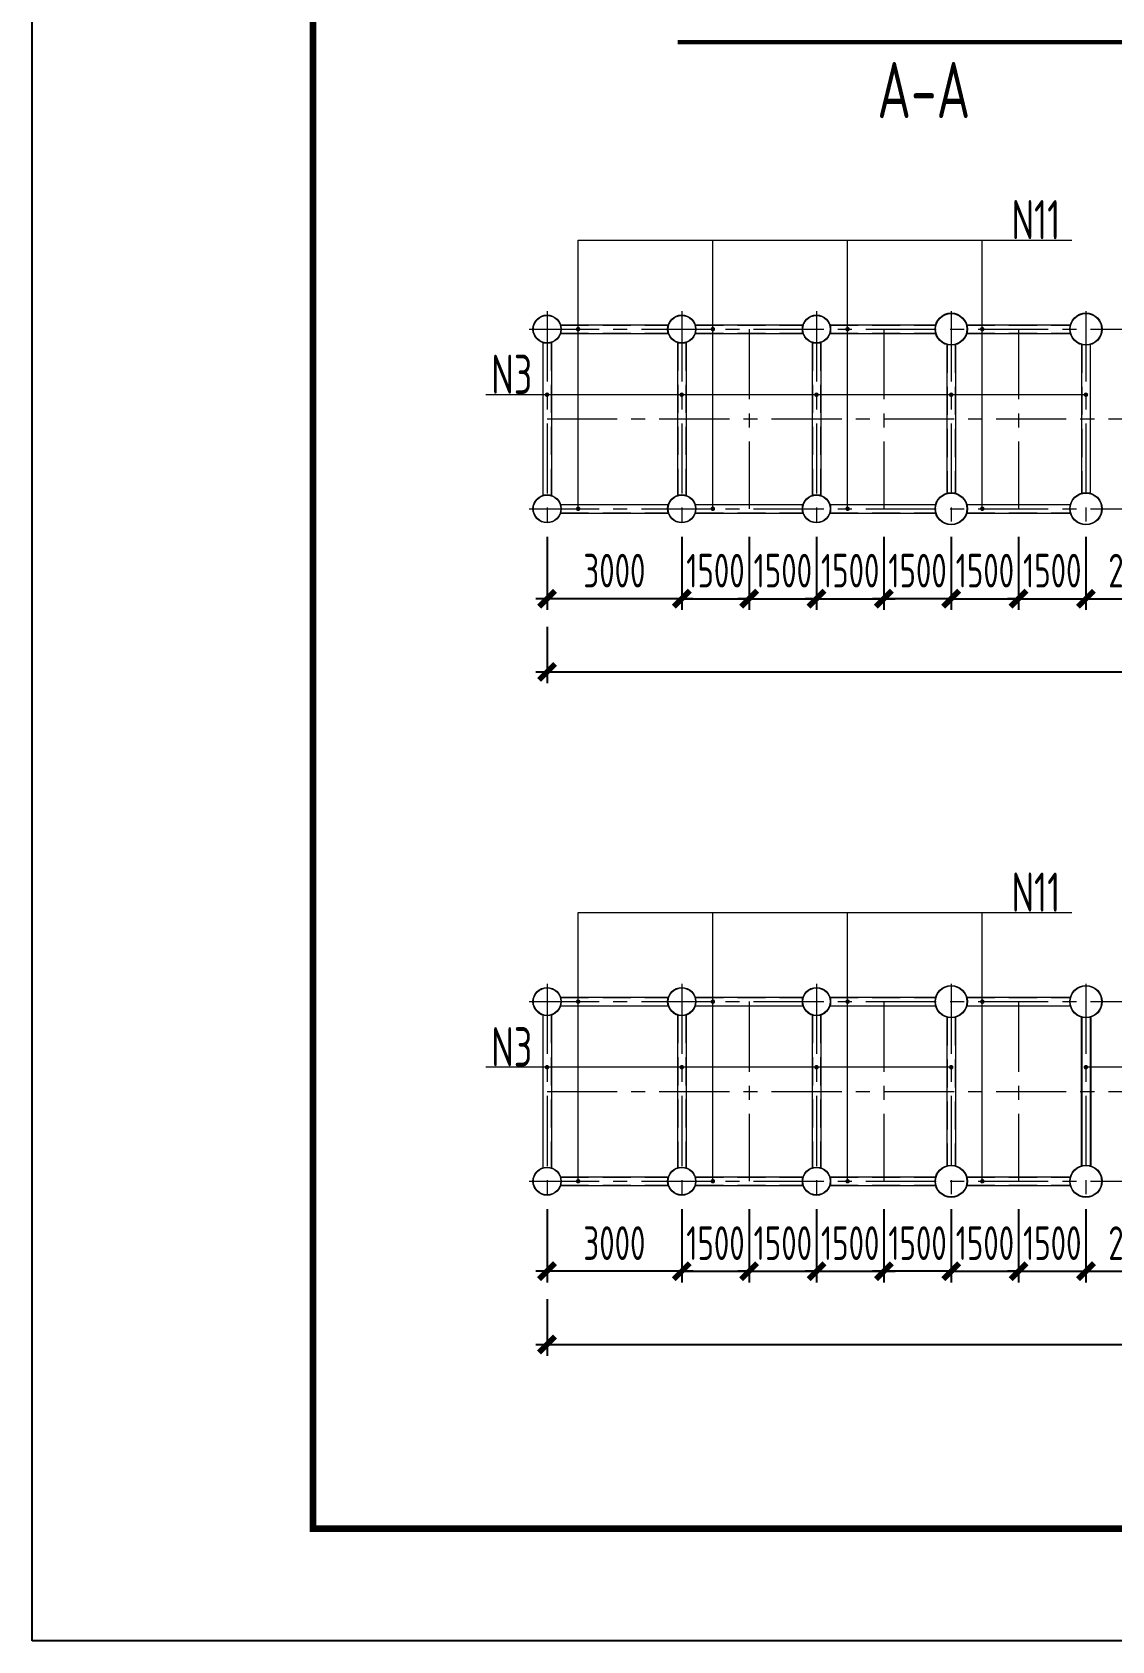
# Model space of a CAD drawing. Extents: x -2876908 to 633791, y -1383861 to 872234.
# Drawn here: x -842582 to -794498, y -1081386 to -1009729 of the extents above; entities that cross this region are included whole.
import ezdxf
from ezdxf.enums import TextEntityAlignment as Align

# ---------------------------------------------------------------- set-up
doc = ezdxf.new("R2010")
doc.units = 0
doc.header["$LTSCALE"] = 5
doc.header["$MEASUREMENT"] = 0
doc.linetypes.add('CENTER', pattern=[2, 1.25, -0.25, 0.25, -0.25])
doc.linetypes.add('DASHED', pattern=[0.75, 0.5, -0.25])
doc.layers.get('0').update_dxf_attribs({"linetype": 'CONTINUOUS', "lineweight": 25})
doc.layers.get('DEFPOINTS').update_dxf_attribs({"color": 35, "linetype": 'CONTINUOUS', "lineweight": 13})
for name, color, linetype, lineweight in [('1粗实线', 1, 'CONTINUOUS', 30), ('3中心线', 6, 'CENTER', 18), ('4虚线', 2, 'DASHED', 18), ('5标注', 3, 'CONTINUOUS', 15), ('6文本', 7, 'CONTINUOUS', 15), ('8轮廓线', 4, 'CONTINUOUS', 15), ('DIM', 3, 'CONTINUOUS', 0), ('HFZT', 5, 'CONTINUOUS', 15), ('REIND', 1, 'CONTINUOUS', 0)]:
    doc.layers.add(name, color=color, linetype=linetype, lineweight=lineweight)
doc.layers.add('M_Dim', color=3, linetype='CONTINUOUS')
doc.layers.add('M_Prof', color=2, linetype='CONTINUOUS')
doc.styles.add('TSSD_Dimension', font='tssdeng.shx', dxfattribs={"width": 0.7, "bigfont": 'hztxt.shx'})
doc.styles.add('TSSD_NORM', font='tssdeng.shx', dxfattribs={"width": 0.7, "bigfont": 'hztxt.shx'})
doc.dimstyles.new('TSSD_100_100', dxfattribs={"dimtxt": 300, "dimasz": 100, "dimexe": 100, "dimexo": 250, "dimgap": 100, "dimtad": 1, "dimdec": 0, "dimzin": 0, "dimdsep": 46, "dimtxsty": 'TSSD_Dimension', "dimblk": 'ARCHTICK', "dimblk1": 'ARCHTICK', "dimblk2": 'ARCHTICK', "dimcen": 0, "dimdle": 100, "dimclrt": 7, "dimadec": 0, "dimazin": 0, "dimtfac": 1, "dimtdec": 0, "dimtix": 1, "dimtmove": 2, "dimatfit": 3, "dimfxl": 1, "dimtolj": 1, "dimtzin": 0, "dimarcsym": 0})

# ---------------------------------------------------------------- blocks, each defined once
blk = doc.blocks.new('_ArchTick')
at = {"color": 0, "linetype": 'ByBlock', "const_width": 0.5}
blk.add_lwpolyline([(-0.71, -0.71), (0.71, 0.71)], dxfattribs=at)
blk = doc.blocks.new('*D1128')
at = {"layer": 'DEFPOINTS', "color": 0, "transparency": 16777216}
for p in [(-813651, -1030958), (-810651, -1030958), (-810651, -1034965)]:
    blk.add_point(p, dxfattribs=at)
at = {"layer": 'DIM', "color": 0, "lineweight": -2, "transparency": 16777216}
for p, q in [((-813651, -1032208), (-813651, -1035465)), ((-810651, -1032208), (-810651, -1035465)), ((-813651, -1034965), (-814151, -1034965)), ((-813651, -1034965), (-810651, -1034965)), ((-810651, -1034965), (-810151, -1034965))]:
    blk.add_line(p, q, dxfattribs=at)
at = {"layer": 'DIM', "color": 0, "lineweight": -2, "transparency": 16777216, "xscale": 500, "yscale": 500, "zscale": 500}
blk.add_blockref('_ArchTick', (-813651, -1034965), dxfattribs=at)
at = {"layer": 'DIM', "color": 0, "lineweight": -2, "transparency": 16777216, "xscale": 500, "yscale": 500, "zscale": 500, "rotation": 180}
blk.add_blockref('_ArchTick', (-810651, -1034965), dxfattribs=at)
at = {"layer": 'DIM', "color": 7, "transparency": 16777216, "insert": (-812151, -1033715), "char_height": 1500, "attachment_point": 5, "style": 'TSSD_Dimension'}
blk.add_mtext('\\A1;1500', dxfattribs=at)
blk = doc.blocks.new('施工设计图框')
at = {"color": 7, "linetype": 'Continuous'}
blk.add_lwpolyline([(-395.5, -13.5), (-395.5, 283.5), (24.5, 283.5), (24.5, -13.5), (-395.5, -13.5)], dxfattribs=at)
at = {"layer": '1粗实线', "color": 7, "linetype": 'Continuous', "const_width": 0.6}
blk.add_lwpolyline([(-370.5, -3.5), (-370.5, 273.5), (14.5, 273.5), (14.5, -3.5), (-370.5, -3.5)], dxfattribs=at)
at = {"layer": 'HFZT', "color": 2, "style": 'TSSD_NORM', "width": 0.7}
for tag, height, p in [('比例尺', 2.5, (7.25, 17.5)), ('图号', 2.5, (-20.49, 3.5)), ('日期', 2.5, (7.25, 3.5)), ('图名', 4, (-76.24, 0.75))]:
    blk.add_attdef(tag, text='', height=height, dxfattribs=at).set_placement(p, align=Align.MIDDLE)
blk = doc.blocks.new('*D1153')
at = {"layer": 'DEFPOINTS', "color": 0, "transparency": 16777216}
for p in [(-795651, -1030958), (-790851, -1030958), (-790851, -1034965)]:
    blk.add_point(p, dxfattribs=at)
at = {"layer": 'DIM', "color": 0, "lineweight": -2, "transparency": 16777216}
for p, q in [((-795651, -1032208), (-795651, -1035465)), ((-790851, -1032208), (-790851, -1035465)), ((-796151, -1034965), (-790351, -1034965))]:
    blk.add_line(p, q, dxfattribs=at)
at = {"layer": 'DIM', "color": 0, "lineweight": -2, "transparency": 16777216, "xscale": 500, "yscale": 500, "zscale": 500, "rotation": 180}
blk.add_blockref('_ArchTick', (-795651, -1034965), dxfattribs=at)
at = {"layer": 'DIM', "color": 0, "lineweight": -2, "transparency": 16777216, "xscale": 500, "yscale": 500, "zscale": 500}
blk.add_blockref('_ArchTick', (-790851, -1034965), dxfattribs=at)
at = {"layer": 'DIM', "color": 7, "transparency": 16777216, "insert": (-793251, -1033715), "char_height": 1500, "attachment_point": 5, "style": 'TSSD_Dimension'}
blk.add_mtext('\\A1;2400', dxfattribs=at)
blk = doc.blocks.new('*D1155')
at = {"layer": 'DEFPOINTS', "color": 0, "transparency": 16777216}
for p in [(-807651, -1030958), (-804651, -1030958), (-804651, -1034965)]:
    blk.add_point(p, dxfattribs=at)
at = {"layer": 'DIM', "color": 0, "lineweight": -2, "transparency": 16777216}
for p, q in [((-807651, -1032208), (-807651, -1035465)), ((-804651, -1032208), (-804651, -1035465)), ((-807651, -1034965), (-808151, -1034965)), ((-807651, -1034965), (-804651, -1034965)), ((-804651, -1034965), (-804151, -1034965))]:
    blk.add_line(p, q, dxfattribs=at)
at = {"layer": 'DIM', "color": 0, "lineweight": -2, "transparency": 16777216, "xscale": 500, "yscale": 500, "zscale": 500}
blk.add_blockref('_ArchTick', (-807651, -1034965), dxfattribs=at)
at = {"layer": 'DIM', "color": 0, "lineweight": -2, "transparency": 16777216, "xscale": 500, "yscale": 500, "zscale": 500, "rotation": 180}
blk.add_blockref('_ArchTick', (-804651, -1034965), dxfattribs=at)
at = {"layer": 'DIM', "color": 7, "transparency": 16777216, "insert": (-806151, -1033715), "char_height": 1500, "attachment_point": 5, "style": 'TSSD_Dimension'}
blk.add_mtext('\\A1;1500', dxfattribs=at)
blk = doc.blocks.new('*D1156')
at = {"layer": 'DEFPOINTS', "color": 0, "transparency": 16777216}
for p in [(-801651, -1030958), (-798651, -1030958), (-798651, -1034965)]:
    blk.add_point(p, dxfattribs=at)
at = {"layer": 'DIM', "color": 0, "lineweight": -2, "transparency": 16777216}
for p, q in [((-801651, -1032208), (-801651, -1035465)), ((-798651, -1032208), (-798651, -1035465)), ((-801651, -1034965), (-802151, -1034965)), ((-801651, -1034965), (-798651, -1034965)), ((-798651, -1034965), (-798151, -1034965))]:
    blk.add_line(p, q, dxfattribs=at)
at = {"layer": 'DIM', "color": 0, "lineweight": -2, "transparency": 16777216, "xscale": 500, "yscale": 500, "zscale": 500}
blk.add_blockref('_ArchTick', (-801651, -1034965), dxfattribs=at)
at = {"layer": 'DIM', "color": 0, "lineweight": -2, "transparency": 16777216, "xscale": 500, "yscale": 500, "zscale": 500, "rotation": 180}
blk.add_blockref('_ArchTick', (-798651, -1034965), dxfattribs=at)
at = {"layer": 'DIM', "color": 7, "transparency": 16777216, "insert": (-800151, -1033715), "char_height": 1500, "attachment_point": 5, "style": 'TSSD_Dimension'}
blk.add_mtext('\\A1;1500', dxfattribs=at)
blk = doc.blocks.new('*D1163')
at = {"layer": 'DEFPOINTS', "color": 0, "transparency": 16777216}
for p in [(-804651, -1030958), (-801651, -1030958), (-804651, -1034965)]:
    blk.add_point(p, dxfattribs=at)
at = {"layer": 'DIM', "color": 0, "lineweight": -2, "transparency": 16777216}
for p, q in [((-804651, -1032208), (-804651, -1035465)), ((-801651, -1032208), (-801651, -1035465)), ((-804651, -1034965), (-805151, -1034965)), ((-801651, -1034965), (-804651, -1034965)), ((-801651, -1034965), (-801151, -1034965))]:
    blk.add_line(p, q, dxfattribs=at)
at = {"layer": 'DIM', "color": 0, "lineweight": -2, "transparency": 16777216, "xscale": 500, "yscale": 500, "zscale": 500}
blk.add_blockref('_ArchTick', (-804651, -1034965), dxfattribs=at)
at = {"layer": 'DIM', "color": 0, "lineweight": -2, "transparency": 16777216, "xscale": 500, "yscale": 500, "zscale": 500, "rotation": 180}
blk.add_blockref('_ArchTick', (-801651, -1034965), dxfattribs=at)
at = {"layer": 'DIM', "color": 7, "transparency": 16777216, "insert": (-803151, -1033715), "char_height": 1500, "attachment_point": 5, "style": 'TSSD_Dimension'}
blk.add_mtext('\\A1;1500', dxfattribs=at)
blk = doc.blocks.new('*D1189')
at = {"layer": 'DEFPOINTS', "color": 0, "transparency": 16777216}
for p in [(-810651, -1030958), (-807651, -1030958), (-807651, -1034965)]:
    blk.add_point(p, dxfattribs=at)
at = {"layer": 'DIM', "color": 0, "lineweight": -2, "transparency": 16777216}
for p, q in [((-810651, -1032208), (-810651, -1035465)), ((-807651, -1032208), (-807651, -1035465)), ((-810651, -1034965), (-811151, -1034965)), ((-810651, -1034965), (-807651, -1034965)), ((-807651, -1034965), (-807151, -1034965))]:
    blk.add_line(p, q, dxfattribs=at)
at = {"layer": 'DIM', "color": 0, "lineweight": -2, "transparency": 16777216, "xscale": 500, "yscale": 500, "zscale": 500}
blk.add_blockref('_ArchTick', (-810651, -1034965), dxfattribs=at)
at = {"layer": 'DIM', "color": 0, "lineweight": -2, "transparency": 16777216, "xscale": 500, "yscale": 500, "zscale": 500, "rotation": 180}
blk.add_blockref('_ArchTick', (-807651, -1034965), dxfattribs=at)
at = {"layer": 'DIM', "color": 7, "transparency": 16777216, "insert": (-809151, -1033715), "char_height": 1500, "attachment_point": 5, "style": 'TSSD_Dimension'}
blk.add_mtext('\\A1;1500', dxfattribs=at)
blk = doc.blocks.new('*D1190')
at = {"layer": 'DEFPOINTS', "color": 0, "transparency": 16777216}
for p in [(-798651, -1030958), (-795651, -1030958), (-795651, -1034965)]:
    blk.add_point(p, dxfattribs=at)
at = {"layer": 'DIM', "color": 0, "lineweight": -2, "transparency": 16777216}
for p, q in [((-798651, -1032208), (-798651, -1035465)), ((-795651, -1032208), (-795651, -1035465)), ((-798651, -1034965), (-799151, -1034965)), ((-798651, -1034965), (-795651, -1034965)), ((-795651, -1034965), (-795151, -1034965))]:
    blk.add_line(p, q, dxfattribs=at)
at = {"layer": 'DIM', "color": 0, "lineweight": -2, "transparency": 16777216, "xscale": 500, "yscale": 500, "zscale": 500}
blk.add_blockref('_ArchTick', (-798651, -1034965), dxfattribs=at)
at = {"layer": 'DIM', "color": 0, "lineweight": -2, "transparency": 16777216, "xscale": 500, "yscale": 500, "zscale": 500, "rotation": 180}
blk.add_blockref('_ArchTick', (-795651, -1034965), dxfattribs=at)
at = {"layer": 'DIM', "color": 7, "transparency": 16777216, "insert": (-797151, -1033715), "char_height": 1500, "attachment_point": 5, "style": 'TSSD_Dimension'}
blk.add_mtext('\\A1;1500', dxfattribs=at)
blk = doc.blocks.new('*D1192')
at = {"layer": 'DEFPOINTS', "color": 0, "transparency": 16777216}
for p in [(-819651, -1030958), (-813651, -1030958), (-819651, -1034965)]:
    blk.add_point(p, dxfattribs=at)
at = {"layer": 'DIM', "color": 0, "lineweight": -2, "transparency": 16777216}
for p, q in [((-819651, -1032208), (-819651, -1035465)), ((-813651, -1032208), (-813651, -1035465)), ((-813151, -1034965), (-820151, -1034965))]:
    blk.add_line(p, q, dxfattribs=at)
at = {"layer": 'DIM', "color": 0, "lineweight": -2, "transparency": 16777216, "xscale": 500, "yscale": 500, "zscale": 500, "rotation": 180}
blk.add_blockref('_ArchTick', (-819651, -1034965), dxfattribs=at)
at = {"layer": 'DIM', "color": 0, "lineweight": -2, "transparency": 16777216, "xscale": 500, "yscale": 500, "zscale": 500}
blk.add_blockref('_ArchTick', (-813651, -1034965), dxfattribs=at)
at = {"layer": 'DIM', "color": 7, "transparency": 16777216, "insert": (-816651, -1033715), "char_height": 1500, "attachment_point": 5, "style": 'TSSD_Dimension'}
blk.add_mtext('\\A1;3000', dxfattribs=at)
blk = doc.blocks.new('*D1193')
at = {"layer": 'DEFPOINTS', "color": 0, "transparency": 16777216}
for p in [(-819651, -1034965), (-762051, -1034965), (-762051, -1038228)]:
    blk.add_point(p, dxfattribs=at)
at = {"layer": 'DIM', "color": 0, "lineweight": -2, "transparency": 16777216}
for p, q in [((-819651, -1036215), (-819651, -1038728)), ((-762051, -1036215), (-762051, -1038728)), ((-820151, -1038228), (-761551, -1038228))]:
    blk.add_line(p, q, dxfattribs=at)
at = {"layer": 'DIM', "color": 0, "lineweight": -2, "transparency": 16777216, "xscale": 500, "yscale": 500, "zscale": 500, "rotation": 180}
blk.add_blockref('_ArchTick', (-819651, -1038228), dxfattribs=at)
at = {"layer": 'DIM', "color": 0, "lineweight": -2, "transparency": 16777216, "xscale": 500, "yscale": 500, "zscale": 500}
blk.add_blockref('_ArchTick', (-762051, -1038228), dxfattribs=at)
at = {"layer": 'DIM', "color": 7, "transparency": 16777216, "insert": (-790851, -1036978), "char_height": 1500, "attachment_point": 5, "style": 'TSSD_Dimension'}
blk.add_mtext('\\A1;28800', dxfattribs=at)
blk = doc.blocks.new('*D1196')
at = {"layer": 'DEFPOINTS', "color": 0, "transparency": 16777216}
for p in [(-813651, -1060914), (-810651, -1060914), (-810651, -1064921)]:
    blk.add_point(p, dxfattribs=at)
at = {"layer": 'DIM', "color": 0, "lineweight": -2, "transparency": 16777216}
for p, q in [((-813651, -1062164), (-813651, -1065421)), ((-810651, -1062164), (-810651, -1065421)), ((-813651, -1064921), (-814151, -1064921)), ((-813651, -1064921), (-810651, -1064921)), ((-810651, -1064921), (-810151, -1064921))]:
    blk.add_line(p, q, dxfattribs=at)
at = {"layer": 'DIM', "color": 0, "lineweight": -2, "transparency": 16777216, "xscale": 500, "yscale": 500, "zscale": 500}
blk.add_blockref('_ArchTick', (-813651, -1064921), dxfattribs=at)
at = {"layer": 'DIM', "color": 0, "lineweight": -2, "transparency": 16777216, "xscale": 500, "yscale": 500, "zscale": 500, "rotation": 180}
blk.add_blockref('_ArchTick', (-810651, -1064921), dxfattribs=at)
at = {"layer": 'DIM', "color": 7, "transparency": 16777216, "insert": (-812151, -1063671), "char_height": 1500, "attachment_point": 5, "style": 'TSSD_Dimension'}
blk.add_mtext('\\A1;1500', dxfattribs=at)
blk = doc.blocks.new('*D1198')
at = {"layer": 'DEFPOINTS', "color": 0, "transparency": 16777216}
for p in [(-807651, -1060914), (-804651, -1060914), (-804651, -1064921)]:
    blk.add_point(p, dxfattribs=at)
at = {"layer": 'DIM', "color": 0, "lineweight": -2, "transparency": 16777216}
for p, q in [((-807651, -1062164), (-807651, -1065421)), ((-804651, -1062164), (-804651, -1065421)), ((-807651, -1064921), (-808151, -1064921)), ((-807651, -1064921), (-804651, -1064921)), ((-804651, -1064921), (-804151, -1064921))]:
    blk.add_line(p, q, dxfattribs=at)
at = {"layer": 'DIM', "color": 0, "lineweight": -2, "transparency": 16777216, "xscale": 500, "yscale": 500, "zscale": 500}
blk.add_blockref('_ArchTick', (-807651, -1064921), dxfattribs=at)
at = {"layer": 'DIM', "color": 0, "lineweight": -2, "transparency": 16777216, "xscale": 500, "yscale": 500, "zscale": 500, "rotation": 180}
blk.add_blockref('_ArchTick', (-804651, -1064921), dxfattribs=at)
at = {"layer": 'DIM', "color": 7, "transparency": 16777216, "insert": (-806151, -1063671), "char_height": 1500, "attachment_point": 5, "style": 'TSSD_Dimension'}
blk.add_mtext('\\A1;1500', dxfattribs=at)
blk = doc.blocks.new('*D1199')
at = {"layer": 'DEFPOINTS', "color": 0, "transparency": 16777216}
for p in [(-801651, -1060914), (-798651, -1060914), (-798651, -1064921)]:
    blk.add_point(p, dxfattribs=at)
at = {"layer": 'DIM', "color": 0, "lineweight": -2, "transparency": 16777216}
for p, q in [((-801651, -1062164), (-801651, -1065421)), ((-798651, -1062164), (-798651, -1065421)), ((-801651, -1064921), (-802151, -1064921)), ((-801651, -1064921), (-798651, -1064921)), ((-798651, -1064921), (-798151, -1064921))]:
    blk.add_line(p, q, dxfattribs=at)
at = {"layer": 'DIM', "color": 0, "lineweight": -2, "transparency": 16777216, "xscale": 500, "yscale": 500, "zscale": 500}
blk.add_blockref('_ArchTick', (-801651, -1064921), dxfattribs=at)
at = {"layer": 'DIM', "color": 0, "lineweight": -2, "transparency": 16777216, "xscale": 500, "yscale": 500, "zscale": 500, "rotation": 180}
blk.add_blockref('_ArchTick', (-798651, -1064921), dxfattribs=at)
at = {"layer": 'DIM', "color": 7, "transparency": 16777216, "insert": (-800151, -1063671), "char_height": 1500, "attachment_point": 5, "style": 'TSSD_Dimension'}
blk.add_mtext('\\A1;1500', dxfattribs=at)
blk = doc.blocks.new('*D1206')
at = {"layer": 'DEFPOINTS', "color": 0, "transparency": 16777216}
for p in [(-804651, -1060914), (-801651, -1060914), (-804651, -1064921)]:
    blk.add_point(p, dxfattribs=at)
at = {"layer": 'DIM', "color": 0, "lineweight": -2, "transparency": 16777216}
for p, q in [((-804651, -1062164), (-804651, -1065421)), ((-801651, -1062164), (-801651, -1065421)), ((-804651, -1064921), (-805151, -1064921)), ((-801651, -1064921), (-804651, -1064921)), ((-801651, -1064921), (-801151, -1064921))]:
    blk.add_line(p, q, dxfattribs=at)
at = {"layer": 'DIM', "color": 0, "lineweight": -2, "transparency": 16777216, "xscale": 500, "yscale": 500, "zscale": 500}
blk.add_blockref('_ArchTick', (-804651, -1064921), dxfattribs=at)
at = {"layer": 'DIM', "color": 0, "lineweight": -2, "transparency": 16777216, "xscale": 500, "yscale": 500, "zscale": 500, "rotation": 180}
blk.add_blockref('_ArchTick', (-801651, -1064921), dxfattribs=at)
at = {"layer": 'DIM', "color": 7, "transparency": 16777216, "insert": (-803151, -1063671), "char_height": 1500, "attachment_point": 5, "style": 'TSSD_Dimension'}
blk.add_mtext('\\A1;1500', dxfattribs=at)
blk = doc.blocks.new('*D1210')
at = {"layer": 'DEFPOINTS', "color": 0, "transparency": 16777216}
for p in [(-810651, -1060914), (-807651, -1060914), (-807651, -1064921)]:
    blk.add_point(p, dxfattribs=at)
at = {"layer": 'DIM', "color": 0, "lineweight": -2, "transparency": 16777216}
for p, q in [((-810651, -1062164), (-810651, -1065421)), ((-807651, -1062164), (-807651, -1065421)), ((-810651, -1064921), (-811151, -1064921)), ((-810651, -1064921), (-807651, -1064921)), ((-807651, -1064921), (-807151, -1064921))]:
    blk.add_line(p, q, dxfattribs=at)
at = {"layer": 'DIM', "color": 0, "lineweight": -2, "transparency": 16777216, "xscale": 500, "yscale": 500, "zscale": 500}
blk.add_blockref('_ArchTick', (-810651, -1064921), dxfattribs=at)
at = {"layer": 'DIM', "color": 0, "lineweight": -2, "transparency": 16777216, "xscale": 500, "yscale": 500, "zscale": 500, "rotation": 180}
blk.add_blockref('_ArchTick', (-807651, -1064921), dxfattribs=at)
at = {"layer": 'DIM', "color": 7, "transparency": 16777216, "insert": (-809151, -1063671), "char_height": 1500, "attachment_point": 5, "style": 'TSSD_Dimension'}
blk.add_mtext('\\A1;1500', dxfattribs=at)
blk = doc.blocks.new('*D1195')
at = {"layer": 'DEFPOINTS', "color": 0, "transparency": 16777216}
for p in [(-819651, -1060914), (-813651, -1060914), (-819651, -1064921)]:
    blk.add_point(p, dxfattribs=at)
at = {"layer": 'DIM', "color": 0, "lineweight": -2, "transparency": 16777216}
for p, q in [((-819651, -1062164), (-819651, -1065421)), ((-813651, -1062164), (-813651, -1065421)), ((-813151, -1064921), (-820151, -1064921))]:
    blk.add_line(p, q, dxfattribs=at)
at = {"layer": 'DIM', "color": 0, "lineweight": -2, "transparency": 16777216, "xscale": 500, "yscale": 500, "zscale": 500, "rotation": 180}
blk.add_blockref('_ArchTick', (-819651, -1064921), dxfattribs=at)
at = {"layer": 'DIM', "color": 0, "lineweight": -2, "transparency": 16777216, "xscale": 500, "yscale": 500, "zscale": 500}
blk.add_blockref('_ArchTick', (-813651, -1064921), dxfattribs=at)
at = {"layer": 'DIM', "color": 7, "transparency": 16777216, "insert": (-816651, -1063671), "char_height": 1500, "attachment_point": 5, "style": 'TSSD_Dimension'}
blk.add_mtext('\\A1;3000', dxfattribs=at)
blk = doc.blocks.new('*D1194')
at = {"layer": 'DEFPOINTS', "color": 0, "transparency": 16777216}
for p in [(-819651, -1064921), (-762051, -1064921), (-762051, -1068184)]:
    blk.add_point(p, dxfattribs=at)
at = {"layer": 'DIM', "color": 0, "lineweight": -2, "transparency": 16777216}
for p, q in [((-819651, -1066171), (-819651, -1068684)), ((-762051, -1066171), (-762051, -1068684)), ((-820151, -1068184), (-761551, -1068184))]:
    blk.add_line(p, q, dxfattribs=at)
at = {"layer": 'DIM', "color": 0, "lineweight": -2, "transparency": 16777216, "xscale": 500, "yscale": 500, "zscale": 500, "rotation": 180}
blk.add_blockref('_ArchTick', (-819651, -1068184), dxfattribs=at)
at = {"layer": 'DIM', "color": 0, "lineweight": -2, "transparency": 16777216, "xscale": 500, "yscale": 500, "zscale": 500}
blk.add_blockref('_ArchTick', (-762051, -1068184), dxfattribs=at)
at = {"layer": 'DIM', "color": 7, "transparency": 16777216, "insert": (-790851, -1066934), "char_height": 1500, "attachment_point": 5, "style": 'TSSD_Dimension'}
blk.add_mtext('\\A1;28800', dxfattribs=at)
blk = doc.blocks.new('*D1213')
at = {"layer": 'DEFPOINTS', "color": 0, "transparency": 16777216}
for p in [(-798651, -1060914), (-795651, -1060914), (-795651, -1064921)]:
    blk.add_point(p, dxfattribs=at)
at = {"layer": 'DIM', "color": 0, "lineweight": -2, "transparency": 16777216}
for p, q in [((-798651, -1062164), (-798651, -1065421)), ((-795651, -1062164), (-795651, -1065421)), ((-798651, -1064921), (-799151, -1064921)), ((-798651, -1064921), (-795651, -1064921)), ((-795651, -1064921), (-795151, -1064921))]:
    blk.add_line(p, q, dxfattribs=at)
at = {"layer": 'DIM', "color": 0, "lineweight": -2, "transparency": 16777216, "xscale": 500, "yscale": 500, "zscale": 500}
blk.add_blockref('_ArchTick', (-798651, -1064921), dxfattribs=at)
at = {"layer": 'DIM', "color": 0, "lineweight": -2, "transparency": 16777216, "xscale": 500, "yscale": 500, "zscale": 500, "rotation": 180}
blk.add_blockref('_ArchTick', (-795651, -1064921), dxfattribs=at)
at = {"layer": 'DIM', "color": 7, "transparency": 16777216, "insert": (-797151, -1063671), "char_height": 1500, "attachment_point": 5, "style": 'TSSD_Dimension'}
blk.add_mtext('\\A1;1500', dxfattribs=at)
blk = doc.blocks.new('*D1214')
at = {"layer": 'DEFPOINTS', "color": 0, "transparency": 16777216}
for p in [(-795651, -1060914), (-790851, -1060914), (-790851, -1064921)]:
    blk.add_point(p, dxfattribs=at)
at = {"layer": 'DIM', "color": 0, "lineweight": -2, "transparency": 16777216}
for p, q in [((-795651, -1062164), (-795651, -1065421)), ((-790851, -1062164), (-790851, -1065421)), ((-796151, -1064921), (-790351, -1064921))]:
    blk.add_line(p, q, dxfattribs=at)
at = {"layer": 'DIM', "color": 0, "lineweight": -2, "transparency": 16777216, "xscale": 500, "yscale": 500, "zscale": 500, "rotation": 180}
blk.add_blockref('_ArchTick', (-795651, -1064921), dxfattribs=at)
at = {"layer": 'DIM', "color": 0, "lineweight": -2, "transparency": 16777216, "xscale": 500, "yscale": 500, "zscale": 500}
blk.add_blockref('_ArchTick', (-790851, -1064921), dxfattribs=at)
at = {"layer": 'DIM', "color": 7, "transparency": 16777216, "insert": (-793251, -1063671), "char_height": 1500, "attachment_point": 5, "style": 'TSSD_Dimension'}
blk.add_mtext('\\A1;2400', dxfattribs=at)

msp = doc.modelspace()

# ---------------------------------------------------------------- linework, layer by layer
at = {"layer": '3中心线', "ltscale": 500}
for p, q in [((-819651.317, -1022157.685), (-819651.317, -1031757.685)), ((-813651.317, -1022157.685), (-813651.317, -1031757.685)), ((-807651.317, -1022157.685), (-807651.317, -1031757.685)), ((-801651.317, -1022157.685), (-801651.317, -1031757.685)), ((-795651.317, -1022157.685), (-795651.317, -1031757.685)), ((-820451.317, -1022957.685), (-761421.33, -1022957.685)), ((-810651.317, -1022957.685), (-810651.317, -1030957.685)), ((-804651.317, -1022957.685), (-804651.317, -1030957.685)), ((-798651.317, -1022957.685), (-798651.317, -1030957.685)), ((-819651.317, -1026957.685), (-762051.33, -1026957.685)), ((-820451.317, -1030957.685), (-762051.33, -1030957.685)), ((-819651.317, -1052113.545), (-819651.317, -1061713.545)), ((-813651.317, -1052113.545), (-813651.317, -1061713.545)), ((-807651.317, -1052113.545), (-807651.317, -1061713.545)), ((-801651.317, -1052113.545), (-801651.317, -1061713.545)), ((-795651.317, -1052113.545), (-795651.317, -1061713.545)), ((-820451.317, -1052913.545), (-761421.33, -1052913.545)), ((-810651.317, -1052913.545), (-810651.317, -1060913.545)), ((-804651.317, -1052913.545), (-804651.317, -1060913.545)), ((-798651.317, -1052913.545), (-798651.317, -1060913.545)), ((-819651.317, -1056913.545), (-762051.33, -1056913.545)), ((-820451.317, -1060913.545), (-762051.33, -1060913.545))]:
    msp.add_line(p, q, dxfattribs=at)
at = {"layer": '4虚线', "ltscale": 500}
for p, q in [((-819048.179, -1022775.685), (-814254.455, -1022775.685)), ((-819048.179, -1023139.685), (-814254.455, -1023139.685)), ((-813048.179, -1022775.685), (-808254.455, -1022775.685)), ((-813048.179, -1023139.685), (-808254.455, -1023139.685)), ((-807048.179, -1022775.685), (-802347.935, -1022775.685)), ((-807048.179, -1023139.685), (-802347.935, -1023139.685)), ((-800954.699, -1022775.685), (-796347.935, -1022775.685)), ((-800954.699, -1023139.685), (-796347.935, -1023139.685)), ((-819833.317, -1023560.824), (-819833.317, -1030354.547)), ((-819469.317, -1023560.824), (-819469.317, -1030354.547)), ((-813833.317, -1023560.824), (-813833.317, -1030354.547)), ((-813469.317, -1023560.824), (-813469.317, -1030354.547)), ((-807833.317, -1023560.824), (-807833.317, -1030354.547)), ((-807469.317, -1023560.824), (-807469.317, -1030354.547)), ((-801833.317, -1023654.303), (-801833.317, -1030261.068)), ((-801469.317, -1023654.303), (-801469.317, -1030261.068)), ((-795833.317, -1023654.303), (-795833.317, -1030261.068)), ((-795469.317, -1023654.303), (-795469.317, -1030261.068)), ((-819048.179, -1030775.685), (-814254.455, -1030775.685)), ((-819048.179, -1031139.685), (-814254.455, -1031139.685)), ((-813048.179, -1030775.685), (-808254.455, -1030775.685)), ((-813048.179, -1031139.685), (-808254.455, -1031139.685)), ((-807048.179, -1030775.685), (-802347.935, -1030775.685)), ((-807048.179, -1031139.685), (-802347.935, -1031139.685)), ((-800954.699, -1030775.685), (-796347.935, -1030775.685)), ((-800954.699, -1031139.685), (-796347.935, -1031139.685)), ((-819048.179, -1052731.545), (-814254.455, -1052731.545)), ((-819048.179, -1053095.545), (-814254.455, -1053095.545)), ((-813048.179, -1052731.545), (-808254.455, -1052731.545)), ((-813048.179, -1053095.545), (-808254.455, -1053095.545)), ((-807048.179, -1052731.545), (-802347.935, -1052731.545)), ((-807048.179, -1053095.545), (-802347.935, -1053095.545)), ((-800954.699, -1052731.545), (-796347.935, -1052731.545)), ((-800954.699, -1053095.545), (-796347.935, -1053095.545)), ((-819833.317, -1053516.683), (-819833.317, -1060310.407)), ((-819469.317, -1053516.683), (-819469.317, -1060310.407)), ((-813833.317, -1053516.683), (-813833.317, -1060310.407)), ((-813469.317, -1053516.683), (-813469.317, -1060310.407)), ((-807833.317, -1053516.683), (-807833.317, -1060310.407)), ((-807469.317, -1053516.683), (-807469.317, -1060310.407)), ((-801833.317, -1053610.163), (-801833.317, -1060216.927)), ((-801469.317, -1053610.163), (-801469.317, -1060216.927)), ((-795842.317, -1053607.749), (-795842.317, -1060219.341)), ((-795460.317, -1053607.749), (-795460.317, -1060219.341)), ((-819048.179, -1060731.545), (-814254.455, -1060731.545)), ((-819048.179, -1061095.545), (-814254.455, -1061095.545)), ((-813048.179, -1060731.545), (-808254.455, -1060731.545)), ((-813048.179, -1061095.545), (-808254.455, -1061095.545)), ((-807048.179, -1060731.545), (-802347.935, -1060731.545)), ((-807048.179, -1061095.545), (-802347.935, -1061095.545)), ((-800954.699, -1060731.545), (-796347.935, -1060731.545)), ((-800954.699, -1061095.545), (-796347.935, -1061095.545))]:
    msp.add_line(p, q, dxfattribs=at)
at = {"layer": '5标注'}
for p, q in [((-818266.293, -1018990.401), (-796275.58, -1018990.401)), ((-818266.293, -1030957.685), (-818266.293, -1018990.401)), ((-812266.293, -1030957.685), (-812266.293, -1018990.401)), ((-806266.293, -1030957.685), (-806266.293, -1018990.401)), ((-800266.293, -1030957.685), (-800266.293, -1018990.401)), ((-795651.317, -1025878.757), (-822375.447, -1025878.757)), ((-818266.293, -1048946.26), (-796275.58, -1048946.26)), ((-818266.293, -1060913.545), (-818266.293, -1048946.26)), ((-812266.293, -1060913.545), (-812266.293, -1048946.26)), ((-806266.293, -1060913.545), (-806266.293, -1048946.26)), ((-800266.293, -1060913.545), (-800266.293, -1048946.26)), ((-801651.317, -1055834.617), (-822375.447, -1055834.617)), ((-791747.363, -1055834.617), (-795651.317, -1055834.617))]:
    msp.add_line(p, q, dxfattribs=at)
at = {"layer": '8轮廓线'}
for p, q in [((-819051.931, -1022763.685), (-814250.703, -1022763.685)), ((-819051.931, -1023151.685), (-814250.703, -1023151.685)), ((-813051.931, -1022763.685), (-808250.703, -1022763.685)), ((-813051.931, -1023151.685), (-808250.703, -1023151.685)), ((-807051.931, -1022763.685), (-802344.688, -1022763.685)), ((-807051.931, -1023151.685), (-802344.688, -1023151.685)), ((-800957.946, -1022763.685), (-796344.688, -1022763.685)), ((-800957.946, -1023151.685), (-796344.688, -1023151.685)), ((-819845.317, -1023557.072), (-819845.317, -1030358.299)), ((-819457.317, -1023557.072), (-819457.317, -1030358.299)), ((-813845.317, -1023557.072), (-813845.317, -1030358.299)), ((-813457.317, -1023557.072), (-813457.317, -1030358.299)), ((-807845.317, -1023557.072), (-807845.317, -1030358.299)), ((-807457.317, -1023557.072), (-807457.317, -1030358.299)), ((-801845.317, -1023651.057), (-801845.317, -1030264.314)), ((-801457.317, -1023651.057), (-801457.317, -1030264.314)), ((-795845.317, -1023651.057), (-795845.317, -1030264.314)), ((-795457.317, -1023651.057), (-795457.317, -1030264.314)), ((-819051.931, -1030763.685), (-814250.703, -1030763.685)), ((-813051.931, -1030763.685), (-808250.703, -1030763.685)), ((-807051.931, -1030763.685), (-802344.688, -1030763.685)), ((-800957.946, -1030763.685), (-796344.688, -1030763.685)), ((-819051.931, -1031151.685), (-814250.703, -1031151.685)), ((-813051.931, -1031151.685), (-808250.703, -1031151.685)), ((-807051.931, -1031151.685), (-802344.688, -1031151.685)), ((-800957.946, -1031151.685), (-796344.688, -1031151.685)), ((-819051.931, -1052719.545), (-814250.703, -1052719.545)), ((-819051.931, -1053107.545), (-814250.703, -1053107.545)), ((-813051.931, -1052719.545), (-808250.703, -1052719.545)), ((-813051.931, -1053107.545), (-808250.703, -1053107.545)), ((-807051.931, -1052719.545), (-802344.688, -1052719.545)), ((-807051.931, -1053107.545), (-802344.688, -1053107.545)), ((-800957.946, -1052719.545), (-796344.688, -1052719.545)), ((-800957.946, -1053107.545), (-796344.688, -1053107.545)), ((-819845.317, -1053512.931), (-819845.317, -1060314.159)), ((-819457.317, -1053512.931), (-819457.317, -1060314.159)), ((-813845.317, -1053512.931), (-813845.317, -1060314.159)), ((-813457.317, -1053512.931), (-813457.317, -1060314.159)), ((-807845.317, -1053512.931), (-807845.317, -1060314.159)), ((-807457.317, -1053512.931), (-807457.317, -1060314.159)), ((-801845.317, -1053606.917), (-801845.317, -1060220.174)), ((-801457.317, -1053606.917), (-801457.317, -1060220.174)), ((-819051.931, -1060719.545), (-814250.703, -1060719.545)), ((-819051.931, -1061107.545), (-814250.703, -1061107.545)), ((-813051.931, -1060719.545), (-808250.703, -1060719.545)), ((-813051.931, -1061107.545), (-808250.703, -1061107.545)), ((-807051.931, -1060719.545), (-802344.688, -1060719.545)), ((-807051.931, -1061107.545), (-802344.688, -1061107.545)), ((-800957.946, -1060719.545), (-796344.688, -1060719.545)), ((-800957.946, -1061107.545), (-796344.688, -1061107.545))]:
    msp.add_line(p, q, dxfattribs=at)
for centre, radius in [((-819651.317, -1022957.685), 630), ((-819651.317, -1022957.685), 610), ((-813651.317, -1022957.685), 630), ((-813651.317, -1022957.685), 610), ((-807651.317, -1022957.685), 630), ((-807651.317, -1022957.685), 610), ((-801651.317, -1022957.685), 720), ((-801651.317, -1022957.685), 700), ((-795651.317, -1022957.685), 720), ((-795651.317, -1022957.685), 700), ((-819651.317, -1030957.685), 630), ((-819651.317, -1030957.685), 610), ((-813651.317, -1030957.685), 630), ((-813651.317, -1030957.685), 610), ((-807651.317, -1030957.685), 630), ((-807651.317, -1030957.685), 610), ((-801651.317, -1030957.685), 720), ((-801651.317, -1030957.685), 700), ((-795651.317, -1030957.685), 720), ((-795651.317, -1030957.685), 700), ((-819651.317, -1052913.545), 630), ((-819651.317, -1052913.545), 610), ((-813651.317, -1052913.545), 630), ((-813651.317, -1052913.545), 610), ((-807651.317, -1052913.545), 630), ((-807651.317, -1052913.545), 610), ((-801651.317, -1052913.545), 720), ((-801651.317, -1052913.545), 700), ((-795651.317, -1052913.545), 720), ((-795651.317, -1052913.545), 700), ((-819651.317, -1060913.545), 630), ((-819651.317, -1060913.545), 610), ((-813651.317, -1060913.545), 630), ((-813651.317, -1060913.545), 610), ((-807651.317, -1060913.545), 630), ((-807651.317, -1060913.545), 610), ((-801651.317, -1060913.545), 720), ((-801651.317, -1060913.545), 700), ((-795651.317, -1060913.545), 720), ((-795651.317, -1060913.545), 700)]:
    msp.add_circle(centre, radius, dxfattribs=at)
at = {"layer": 'M_Dim'}
msp.add_lwpolyline([(-813832.883, -1010174.708, 200, 200, 0), (-792415.745, -1010174.708, 200, 200, 0)], format="xyseb", dxfattribs=at)
at = {"layer": 'M_Prof'}
for p, q in [((-795854.317, -1053604.335), (-795854.317, -1060222.755)), ((-795448.317, -1053604.335), (-795448.317, -1060222.755))]:
    msp.add_line(p, q, dxfattribs=at)
at = {"layer": 'REIND', "const_width": 100}
for points in [[(-818316.293, -1022957.685, 1), (-818216.293, -1022957.685, 1)], [(-812316.293, -1022957.685, 1), (-812216.293, -1022957.685, 1)], [(-806316.293, -1022957.685, 1), (-806216.293, -1022957.685, 1)], [(-800316.293, -1022957.685, 1), (-800216.293, -1022957.685, 1)], [(-819701.317, -1025878.757, 1), (-819601.317, -1025878.757, 1)], [(-813701.317, -1025878.757, 1), (-813601.317, -1025878.757, 1)], [(-807701.317, -1025878.757, 1), (-807601.317, -1025878.757, 1)], [(-801701.317, -1025878.757, 1), (-801601.317, -1025878.757, 1)], [(-795701.317, -1025878.757, 1), (-795601.317, -1025878.757, 1)], [(-818316.293, -1030957.685, 1), (-818216.293, -1030957.685, 1)], [(-812316.293, -1030957.685, 1), (-812216.293, -1030957.685, 1)], [(-806316.293, -1030957.685, 1), (-806216.293, -1030957.685, 1)], [(-800316.293, -1030957.685, 1), (-800216.293, -1030957.685, 1)], [(-818316.293, -1052913.545, 1), (-818216.293, -1052913.545, 1)], [(-812316.293, -1052913.545, 1), (-812216.293, -1052913.545, 1)], [(-806316.293, -1052913.545, 1), (-806216.293, -1052913.545, 1)], [(-800316.293, -1052913.545, 1), (-800216.293, -1052913.545, 1)], [(-819701.317, -1055834.617, 1), (-819601.317, -1055834.617, 1)], [(-813701.317, -1055834.617, 1), (-813601.317, -1055834.617, 1)], [(-807701.317, -1055834.617, 1), (-807601.317, -1055834.617, 1)], [(-801701.317, -1055834.617, 1), (-801601.317, -1055834.617, 1)], [(-795701.317, -1055834.617, 1), (-795601.317, -1055834.617, 1)], [(-818316.293, -1060913.545, 1), (-818216.293, -1060913.545, 1)], [(-812316.293, -1060913.545, 1), (-812216.293, -1060913.545, 1)], [(-806316.293, -1060913.545, 1), (-806216.293, -1060913.545, 1)], [(-800316.293, -1060913.545, 1), (-800216.293, -1060913.545, 1)]]:
    msp.add_lwpolyline(points, format="xyb", close=True, dxfattribs=at)

# ---------------------------------------------------------------- block references
at = {"xscale": 500, "yscale": 500, "zscale": 500}
msp.add_blockref('施工设计图框', (-644829.8, -1074635.792), dxfattribs=at)

# ---------------------------------------------------------------- texts
at = {"layer": '5标注', "color": 7, "char_height": 1750, "attachment_point": 7, "style": 'TSSD_NORM'}
for s, insert in [('N11', (-798966.21, -1018957.901)), ('N3', (-822135.696, -1025846.257)), ('N11', (-798966.21, -1048913.76)), ('N3', (-822135.696, -1055802.117))]:
    msp.add_mtext(s, dxfattribs=dict(at, insert=insert))
at = {"layer": '6文本', "style": 'TSSD_NORM', "width": 0.7}
msp.add_text('A-A', height=2500, dxfattribs=at).set_placement((-802872.335, -1012307.558), align=Align.MIDDLE)

# ---------------------------------------------------------------- dimensions: what is measured, and where the dimension line sits
at = {"layer": 'DIM'}
for base, p1, p2, picture, middle in [((-819651.317, -1034965.201), (-813651.317, -1030957.685), (-819651.317, -1030957.685), '*D1192', (-816651.317, -1033715.201)), ((-804651.317, -1034965.201), (-801651.317, -1030957.685), (-804651.317, -1030957.685), '*D1163', (-803151.317, -1033715.201)), ((-819651.317, -1064921.06), (-813651.317, -1060913.545), (-819651.317, -1060913.545), '*D1195', (-816651.317, -1063671.06)), ((-804651.317, -1064921.06), (-801651.317, -1060913.545), (-804651.317, -1060913.545), '*D1206', (-803151.317, -1063671.06))]:
    dim = msp.add_linear_dim(base=base, p1=p1, p2=p2, angle=180, dimstyle='TSSD_100_100', override={"dimtxt": 1500, "dimasz": 500, "dimexe": 500, "dimexo": 1250, "dimgap": 500, "dimlfac": 0.5, "dimdle": 500}, dxfattribs=at)
    dim.commit()
    dim.dimension.update_dxf_attribs({"geometry": picture, "text_midpoint": middle})
for base, p1, p2, picture, middle in [((-810651.317, -1034965.201), (-813651.317, -1030957.685), (-810651.317, -1030957.685), '*D1128', (-812151.317, -1033715.201)), ((-807651.317, -1034965.201), (-810651.317, -1030957.685), (-807651.317, -1030957.685), '*D1189', (-809151.317, -1033715.201)), ((-804651.317, -1034965.201), (-807651.317, -1030957.685), (-804651.317, -1030957.685), '*D1155', (-806151.317, -1033715.201)), ((-798651.317, -1034965.201), (-801651.317, -1030957.685), (-798651.317, -1030957.685), '*D1156', (-800151.317, -1033715.201)), ((-795651.317, -1034965.201), (-798651.317, -1030957.685), (-795651.317, -1030957.685), '*D1190', (-797151.317, -1033715.201)), ((-790851.323, -1034965.201), (-795651.317, -1030957.685), (-790851.323, -1030957.685), '*D1153', (-793251.32, -1033715.201)), ((-762051.33, -1038227.83), (-819651.317, -1034965.201), (-762051.33, -1034965.201), '*D1193', (-790851.323, -1036977.83)), ((-810651.317, -1064921.06), (-813651.317, -1060913.545), (-810651.317, -1060913.545), '*D1196', (-812151.317, -1063671.06)), ((-807651.317, -1064921.06), (-810651.317, -1060913.545), (-807651.317, -1060913.545), '*D1210', (-809151.317, -1063671.06)), ((-804651.317, -1064921.06), (-807651.317, -1060913.545), (-804651.317, -1060913.545), '*D1198', (-806151.317, -1063671.06)), ((-798651.317, -1064921.06), (-801651.317, -1060913.545), (-798651.317, -1060913.545), '*D1199', (-800151.317, -1063671.06)), ((-795651.317, -1064921.06), (-798651.317, -1060913.545), (-795651.317, -1060913.545), '*D1213', (-797151.317, -1063671.06)), ((-790851.323, -1064921.06), (-795651.317, -1060913.545), (-790851.323, -1060913.545), '*D1214', (-793251.32, -1063671.06)), ((-762051.33, -1068183.689), (-819651.317, -1064921.06), (-762051.33, -1064921.06), '*D1194', (-790851.323, -1066933.689))]:
    dim = msp.add_linear_dim(base=base, p1=p1, p2=p2, dimstyle='TSSD_100_100', override={"dimtxt": 1500, "dimasz": 500, "dimexe": 500, "dimexo": 1250, "dimgap": 500, "dimlfac": 0.5, "dimdle": 500}, dxfattribs=at)
    dim.commit()
    dim.dimension.update_dxf_attribs({"geometry": picture, "text_midpoint": middle})

doc.saveas('drawing.dxf')
